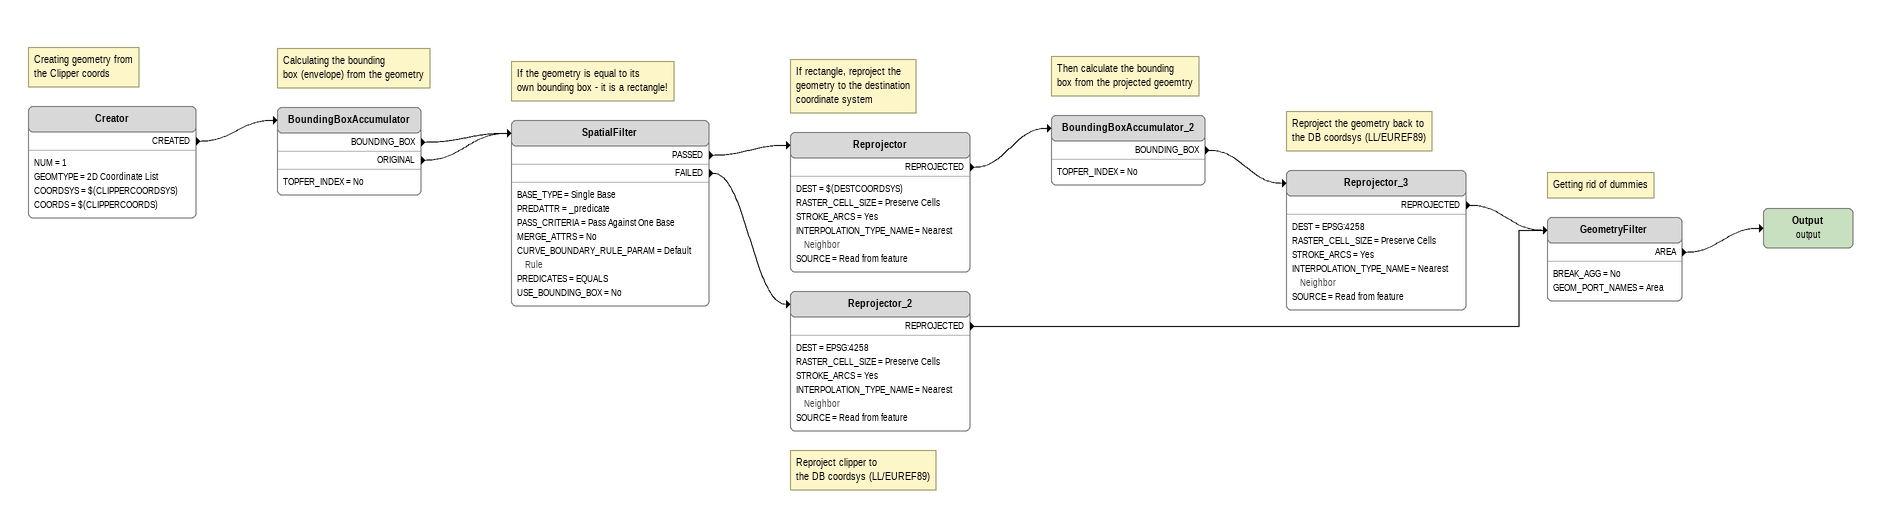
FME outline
Note: Creating geometry from / the Clipper coords
Creator
    NUM = 1
    GEOMTYPE = 2D Coordinate List
    COORDSYS = $(CLIPPERCOORDSYS)
    COORDS = $(CLIPPERCOORDS)
    CREATED -> BoundingBoxAccumulator
Note: Calculating the bounding / box (envelope) from the geometry
BoundingBoxAccumulator
    TOPFER_INDEX = No
    BOUNDING_BOX -> SpatialFilter
    ORIGINAL -> SpatialFilter
Note: If the geometry is equal to its / own bounding box - it is a rectangle!
SpatialFilter
    BASE_TYPE = Single Base
    PREDATTR = _predicate
    PASS_CRITERIA = Pass Against One Base
    MERGE_ATTRS = No
    CURVE_BOUNDARY_RULE_PARAM = Default Rule
    PREDICATES = EQUALS
    USE_BOUNDING_BOX = No
    PASSED -> Reprojector
    FAILED -> Reprojector_2
Note: If rectangle, reproject the / geometry to the destination / coordinate system
Reprojector
    DEST = $(DESTCOORDSYS)
    RASTER_CELL_SIZE = Preserve Cells
    STROKE_ARCS = Yes
    INTERPOLATION_TYPE_NAME = Nearest Neighbor
    SOURCE = Read from feature
    REPROJECTED -> BoundingBoxAccumulator_2
Note: Then calculate the bounding / box from the projected geoemtry
BoundingBoxAccumulator_2
    TOPFER_INDEX = No
    BOUNDING_BOX -> Reprojector_3
Note: Reproject the geometry back to / the DB coordsys (LL/EUREF89)
Reprojector_3
    DEST = EPSG:4258
    RASTER_CELL_SIZE = Preserve Cells
    STROKE_ARCS = Yes
    INTERPOLATION_TYPE_NAME = Nearest Neighbor
    SOURCE = Read from feature
    REPROJECTED -> GeometryFilter
Note: Reproject clipper to / the DB coordsys (LL/EUREF89)
Reprojector_2
    DEST = EPSG:4258
    RASTER_CELL_SIZE = Preserve Cells
    STROKE_ARCS = Yes
    INTERPOLATION_TYPE_NAME = Nearest Neighbor
    SOURCE = Read from feature
    REPROJECTED -> GeometryFilter
Note: Getting rid of dummies
GeometryFilter
    BREAK_AGG = No
    GEOM_PORT_NAMES = Area
    AREA -> Output (output)
Output (output)
